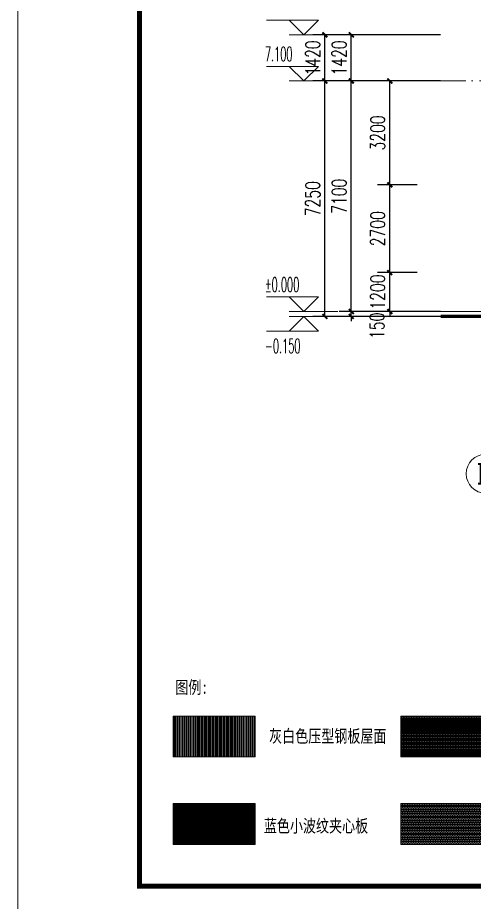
# Model space of a CAD drawing. Header units: inches. Extents: x -3733042 to -3643265, y 623859 to 997713.
# Drawn here: x -3732365 to -3718318, y 638717 to 665958 of the extents above; entities that cross this region are included whole.
import ezdxf

# ---------------------------------------------------------------- set-up
doc = ezdxf.new("R2010")
doc.units = ezdxf.units.IN
doc.header["$LTSCALE"] = 1000
doc.header["$MEASUREMENT"] = 0
doc.linetypes.add('DOTE', pattern=[2.42, 2, -0.2, 0.02, -0.2])
doc.layers.get('0').update_dxf_attribs({"lineweight": 18})
for name, color, linetype, lineweight in [('AXIS', 30, 'Continuous', 18), ('AXIS_TEXT', 7, 'Continuous', 18), ('DIM_ELEV', 3, 'Continuous', 18), ('DOTE', 14, 'DOTE', 18), ('E_LINE', 7, 'Continuous', 18), ('PUB_DIM', 3, 'Continuous', 18), ('PUB_TEXT', 7, 'Continuous', 18), ('PUB_TITLE', 153, 'Continuous', 18), ('SURFACE', 255, 'Continuous', 18), ('填充', 8, 'Continuous', 18)]:
    doc.layers.add(name, color=color, linetype=linetype, lineweight=lineweight)
doc.styles.add('_TCH_AXIS', font='complex.shx', dxfattribs={"bigfont": 'gbcbig.shx'})
doc.styles.add('_TCH_DIM', font='simplex.shx', dxfattribs={"width": 0.7, "bigfont": 'gbcbig.shx'})
doc.styles.add('_TCH_DIM_T3', font='simplex.shx', dxfattribs={"width": 0.705882, "bigfont": 'gbcbig.shx'})
doc.styles.add('COMPLEX', font='complex.shx')
doc.styles.add('HT', font='simhei.ttf', dxfattribs={"width": 0.9})
doc.dimstyles.new('_TCH_ARCH&&150', dxfattribs={"dimtxt": 446.25, "dimasz": 150, "dimexe": 375, "dimexo": 450, "dimgap": 150, "dimtad": 1, "dimdec": 0, "dimzin": 0, "dimdsep": 46, "dimtxsty": '_TCH_DIM_T3', "dimblk": 'ARCHTICK', "dimcen": 0.09, "dimdle": 300, "dimclrt": 7, "dimazin": 2, "dimtfac": 1, "dimtdec": 0, "dimtix": 1, "dimtmove": 2, "dimatfit": 3, "dimfxl": 1, "dimtolj": 1, "dimarcsym": 0})

# ---------------------------------------------------------------- blocks, each defined once
blk = doc.blocks.new('_ArchTick_2')
at = {"color": 0, "linetype": 'ByBlock'}
blk.add_lwpolyline([(-0.5, -0.5, 0.4, 0.4, 0), (0.5, 0.5, 0.4, 0.4, 0)], format="xyseb", dxfattribs=at)
blk = doc.blocks.new('*X257')
at = {"layer": 'PUB_DIM', "color": 0, "lineweight": -2, "transparency": 16777216}
for p, q in [((-3720916, 658110), (-3720916, 658260)), ((-3720076, 658110), (-3721291, 658110)), ((-3720916, 656910), (-3720916, 658110)), ((-3720076, 656910), (-3721291, 656910)), ((-3720916, 656910), (-3720916, 656760))]:
    blk.add_line(p, q, dxfattribs=at)
at = {"layer": 'PUB_DIM', "color": 0, "lineweight": -2, "transparency": 16777216, "xscale": 150, "yscale": 150, "zscale": 150}
for p, rotation in [((-3720916, 658110), 270), ((-3720916, 656910), 90)]:
    blk.add_blockref('_ArchTick_2', p, dxfattribs=dict(at, rotation=rotation))
at = {"layer": 'PUB_DIM', "color": 7, "transparency": 16777216, "insert": (-3721289, 657510), "char_height": 446.2, "width": 1530, "attachment_point": 5, "rotation": 90, "style": '_TCH_DIM_T3'}
blk.add_mtext('1200', dxfattribs=at)
blk = doc.blocks.new('_ARCHTICK')
at = {"color": 0, "linetype": 'ByBlock', "const_width": 0.4}
blk.add_lwpolyline([(-0.5, -0.5), (0.5, 0.5)], dxfattribs=at)
blk = doc.blocks.new('*X258')
at = {"layer": 'PUB_DIM', "color": 0, "lineweight": -2, "transparency": 16777216}
for p, q in [((-3720076, 660810), (-3721291, 660810)), ((-3720916, 658110), (-3720916, 660810)), ((-3720076, 658110), (-3721291, 658110))]:
    blk.add_line(p, q, dxfattribs=at)
at = {"layer": 'PUB_DIM', "color": 0, "lineweight": -2, "transparency": 16777216, "xscale": 150, "yscale": 150, "zscale": 150}
for p, rotation in [((-3720916, 660810), 90), ((-3720916, 658110), 270)]:
    blk.add_blockref('_ArchTick_2', p, dxfattribs=dict(at, rotation=rotation))
at = {"layer": 'PUB_DIM', "color": 7, "transparency": 16777216, "insert": (-3721289, 659460), "char_height": 446.2, "width": 1665, "attachment_point": 5, "rotation": 90, "style": '_TCH_DIM_T3'}
blk.add_mtext('2700', dxfattribs=at)
blk = doc.blocks.new('*X259')
at = {"layer": 'PUB_DIM', "color": 0, "lineweight": -2, "transparency": 16777216}
for p, q in [((-3720076, 664010), (-3721291, 664010)), ((-3720916, 660810), (-3720916, 664010)), ((-3720076, 660810), (-3721291, 660810))]:
    blk.add_line(p, q, dxfattribs=at)
at = {"layer": 'PUB_DIM', "color": 0, "lineweight": -2, "transparency": 16777216, "xscale": 150, "yscale": 150, "zscale": 150}
for p, rotation in [((-3720916, 664010), 90), ((-3720916, 660810), 270)]:
    blk.add_blockref('_ArchTick_2', p, dxfattribs=dict(at, rotation=rotation))
at = {"layer": 'PUB_DIM', "color": 7, "transparency": 16777216, "insert": (-3721289, 662410), "char_height": 446.2, "width": 1620, "attachment_point": 5, "rotation": 90, "style": '_TCH_DIM_T3'}
blk.add_mtext('3200', dxfattribs=at)
blk = doc.blocks.new('*X260')
at = {"layer": 'PUB_DIM', "color": 0, "lineweight": -2, "transparency": 16777216}
for p, q in [((-3719357, 656910), (-3722476, 656910)), ((-3722101, 656910), (-3722101, 657060)), ((-3722101, 656760), (-3722101, 656910)), ((-3719357, 656760), (-3722476, 656760)), ((-3722101, 656760), (-3722101, 656610))]:
    blk.add_line(p, q, dxfattribs=at)
at = {"layer": 'PUB_DIM', "color": 0, "lineweight": -2, "transparency": 16777216, "xscale": 150, "yscale": 150, "zscale": 150}
for p, rotation in [((-3722101, 656910), 270), ((-3722101, 656760), 90)]:
    blk.add_blockref('_ArchTick_2', p, dxfattribs=dict(at, rotation=rotation))
at = {"layer": 'PUB_DIM', "color": 7, "transparency": 16777216, "insert": (-3721311, 656471), "char_height": 446.2, "width": 1035, "attachment_point": 5, "rotation": 90, "style": '_TCH_DIM_T3'}
blk.add_mtext('150', dxfattribs=at)
blk = doc.blocks.new('*X261')
at = {"layer": 'PUB_DIM', "color": 0, "lineweight": -2, "transparency": 16777216}
for p, q in [((-3719357, 664010), (-3722476, 664010)), ((-3722101, 656910), (-3722101, 664010)), ((-3719357, 656910), (-3722476, 656910))]:
    blk.add_line(p, q, dxfattribs=at)
at = {"layer": 'PUB_DIM', "color": 0, "lineweight": -2, "transparency": 16777216, "xscale": 150, "yscale": 150, "zscale": 150}
for p, rotation in [((-3722101, 664010), 90), ((-3722101, 656910), 270)]:
    blk.add_blockref('_ArchTick_2', p, dxfattribs=dict(at, rotation=rotation))
at = {"layer": 'PUB_DIM', "color": 7, "transparency": 16777216, "insert": (-3722474, 660460), "char_height": 446.2, "width": 1530, "attachment_point": 5, "rotation": 90, "style": '_TCH_DIM_T3'}
blk.add_mtext('7100', dxfattribs=at)
blk = doc.blocks.new('*X262')
at = {"layer": 'PUB_DIM', "color": 0, "lineweight": -2, "transparency": 16777216}
for p, q in [((-3719357, 665430), (-3722476, 665430)), ((-3722101, 664010), (-3722101, 665430)), ((-3719357, 664010), (-3722476, 664010))]:
    blk.add_line(p, q, dxfattribs=at)
at = {"layer": 'PUB_DIM', "color": 0, "lineweight": -2, "transparency": 16777216, "xscale": 150, "yscale": 150, "zscale": 150}
for p, rotation in [((-3722101, 665430), 90), ((-3722101, 664010), 270)]:
    blk.add_blockref('_ArchTick_2', p, dxfattribs=dict(at, rotation=rotation))
at = {"layer": 'PUB_DIM', "color": 7, "transparency": 16777216, "insert": (-3722474, 664720), "char_height": 446.2, "width": 1530, "attachment_point": 5, "rotation": 90, "style": '_TCH_DIM_T3'}
blk.add_mtext('1420', dxfattribs=at)
blk = doc.blocks.new('*X263')
at = {"layer": 'PUB_DIM', "color": 0, "lineweight": -2, "transparency": 16777216}
for p, q in [((-3719357, 665430), (-3723289, 665430)), ((-3722914, 664010), (-3722914, 665430)), ((-3719357, 664010), (-3723289, 664010))]:
    blk.add_line(p, q, dxfattribs=at)
at = {"layer": 'PUB_DIM', "color": 0, "lineweight": -2, "transparency": 16777216, "xscale": 150, "yscale": 150, "zscale": 150}
for p, rotation in [((-3722914, 665430), 90), ((-3722914, 664010), 270)]:
    blk.add_blockref('_ArchTick_2', p, dxfattribs=dict(at, rotation=rotation))
at = {"layer": 'PUB_DIM', "color": 7, "transparency": 16777216, "insert": (-3723287, 664720), "char_height": 446.2, "width": 1530, "attachment_point": 5, "rotation": 90, "style": '_TCH_DIM_T3'}
blk.add_mtext('1420', dxfattribs=at)
blk = doc.blocks.new('*X264')
at = {"layer": 'PUB_DIM', "color": 0, "lineweight": -2, "transparency": 16777216}
for p, q in [((-3719357, 664010), (-3723289, 664010)), ((-3722914, 656760), (-3722914, 664010)), ((-3719357, 656760), (-3723289, 656760))]:
    blk.add_line(p, q, dxfattribs=at)
at = {"layer": 'PUB_DIM', "color": 0, "lineweight": -2, "transparency": 16777216, "xscale": 150, "yscale": 150, "zscale": 150}
for p, rotation in [((-3722914, 664010), 90), ((-3722914, 656760), 270)]:
    blk.add_blockref('_ArchTick_2', p, dxfattribs=dict(at, rotation=rotation))
at = {"layer": 'PUB_DIM', "color": 7, "transparency": 16777216, "insert": (-3723287, 660385), "char_height": 446.2, "width": 1620, "attachment_point": 5, "rotation": 90, "style": '_TCH_DIM_T3'}
blk.add_mtext('7250', dxfattribs=at)
blk = doc.blocks.new('_AXISO')
blk.add_circle((0, 0), 0.5)
at = {"layer": 'AXIS_TEXT', "style": 'COMPLEX', "width": 1.04167}
blk.add_attdef('A', (-0.25, -0.28), '', height=0.56, dxfattribs=at)

msp = doc.modelspace()

# ---------------------------------------------------------------- hatches: boundary and pattern name
at = {"layer": '填充'}
h = msp.add_hatch(dxfattribs=at)
h.set_pattern_fill('ANSI32', color=256, scale=150, angle=45, style=0)
h.paths.add_polyline_path([(-3725057.2, 643191.8), (-3725057.2, 644451.8), (-3727577.2, 644451.8), (-3727577.2, 643191.8)], flags=0)
h = msp.add_hatch(dxfattribs=at)
h.set_pattern_fill('ANSI33', color=256, scale=200, angle=45, style=0)
h.paths.add_polyline_path([(-3718062.8, 643191.8), (-3718062.8, 644451.8), (-3720582.8, 644451.8), (-3720582.8, 643191.8)], flags=0)
h = msp.add_hatch(dxfattribs=at)
h.set_pattern_fill('LINE', color=256, scale=200, angle=90, style=0)
h.paths.add_polyline_path([(-3725057.2, 640496.3), (-3725057.2, 641756.3), (-3727577.2, 641756.3), (-3727577.2, 640496.3)], flags=0)
h = msp.add_hatch(dxfattribs=at)
h.set_pattern_fill('BRICK', color=256, scale=150, style=0)
h.paths.add_polyline_path([(-3718062.8, 640496.3), (-3718062.8, 641756.3), (-3720582.8, 641756.3), (-3720582.8, 640496.3)], flags=0)

# ---------------------------------------------------------------- linework, layer by layer
at = {"layer": 'DIM_ELEV'}
for p, q in [((-3723111.2, 665879.7), (-3724715, 665879.7)), ((-3723561.2, 665429.7), (-3724011.2, 665879.7)), ((-3723561.2, 665429.7), (-3723111.2, 665879.7)), ((-3722511.2, 665429.7), (-3724011.2, 665429.7)), ((-3723111.2, 664459.7), (-3724715, 664459.7)), ((-3723561.2, 664009.7), (-3724011.2, 664459.7)), ((-3723561.2, 664009.7), (-3723111.2, 664459.7)), ((-3722511.2, 664009.7), (-3724011.2, 664009.7)), ((-3723111.2, 657359.7), (-3724715, 657359.7)), ((-3723561.2, 656909.7), (-3724011.2, 657359.7)), ((-3723561.2, 656909.7), (-3723111.2, 657359.7)), ((-3722511.2, 656909.7), (-3724011.2, 656909.7)), ((-3723561.2, 656759.7), (-3724011.2, 656309.7)), ((-3722511.2, 656759.7), (-3724011.2, 656759.7)), ((-3723561.2, 656759.7), (-3723111.2, 656309.7)), ((-3723111.2, 656309.7), (-3724715, 656309.7))]:
    msp.add_line(p, q, dxfattribs=at)
at = {"layer": 'DOTE'}
for p, q in [((-3722998.6, 664009.7), (-3666206.6, 664009.7)), ((-3722422, 656909.7), (-3662947.9, 656909.7))]:
    msp.add_line(p, q, dxfattribs=at)
at = {"layer": 'E_LINE'}
for points in [[(-3725057.2, 644451.8), (-3725057.2, 643191.8), (-3727577.2, 643191.8), (-3727577.2, 644451.8)], [(-3718062.8, 644451.8), (-3718062.8, 643191.8), (-3720582.8, 643191.8), (-3720582.8, 644451.8)], [(-3725057.2, 641756.3), (-3725057.2, 640496.3), (-3727577.2, 640496.3), (-3727577.2, 641756.3)], [(-3718062.8, 641756.3), (-3718062.8, 640496.3), (-3720582.8, 640496.3), (-3720582.8, 641756.3)]]:
    msp.add_lwpolyline(points, close=True, dxfattribs=at)
at = {"layer": 'PUB_TITLE'}
msp.add_lwpolyline([(-3643264.6, 637712.6), (-3643264.6, 700712.6), (-3732364.6, 700712.6), (-3732364.6, 637712.6)], close=True, dxfattribs=at)
msp.add_lwpolyline([(-3644764.6, 639212.6, 150, 150, 0), (-3644764.6, 699212.6, 150, 150, 0), (-3728614.6, 699212.6, 150, 150, 0), (-3728614.6, 639212.6, 150, 150, 0)], format="xyseb", close=True, dxfattribs=at)
msp.add_lwpolyline([(-3644764.6, 639212.6, 150, 150, 0), (-3644764.6, 699212.6, 150, 150, 0), (-3728614.6, 699212.6, 150, 150, 0), (-3728614.6, 639212.6, 150, 150, 0)], format="xyseb", close=True, dxfattribs=at)
at = {"layer": 'SURFACE'}
msp.add_line((-3722422, 656759.7), (-3662947.9, 656759.7), dxfattribs=at)
msp.add_lwpolyline([(-3719356.6, 656759.7, 100, 100, 0), (-3664747.6, 656759.7, 100, 100, 0)], format="xyseb", dxfattribs=at)
msp.add_lwpolyline([(-3724011.2, 656759.7), (-3723911.2, 656759.7), (-3723811.2, 656759.7)], dxfattribs=at)

# ---------------------------------------------------------------- block references
at = {"layer": 'AXIS'}
ref = msp.add_blockref('_AXISO', (-3717965.9, 651914.2), dxfattribs=dict(at, xscale=1200, yscale=1200, zscale=1200))
ref.add_attrib('A', 'H', (-3718255.6, 651610.1), dxfattribs={"layer": 'AXIS_TEXT', "height": 608.3, "style": '_TCH_AXIS'})

# ---------------------------------------------------------------- texts
at = {"layer": 'PUB_TEXT'}
for s, height, style, width, p in [('7.100', 446.25, '_TCH_DIM', 0.494118, (-3724760, 664617.2)), ('%%P0.000', 446.25, '_TCH_DIM', 0.494118, (-3724760, 657517.2)), ('-0.150', 446.25, '_TCH_DIM', 0.494118, (-3724760, 655627.2)), ('图例:', 392.09, 'HT', 0.75, (-3727514.9, 645140.2)), ('灰白色压型钢板屋面', 392.09, 'HT', 0.75, (-3724628.7, 643639.5)), ('蓝色小波纹夹心板', 392.09, 'HT', 0.75, (-3724792, 640874.2))]:
    msp.add_text(s, height=height, dxfattribs=dict(at, style=style, width=width)).set_placement(p)

# ---------------------------------------------------------------- dimensions: what is measured, and where the dimension line sits
at = {"layer": 'PUB_DIM'}
for base, p1, p2, picture, middle in [((-3722914.1, 665429.7), (-3718906.6, 664009.7), (-3718906.6, 665429.7), '*X263', (-3723287.2, 664719.7)), ((-3722100.9, 665429.7), (-3718906.6, 664009.7), (-3718906.6, 665429.7), '*X262', (-3722474, 664719.7)), ((-3722914.1, 664009.7), (-3718906.6, 656759.7), (-3718906.6, 664009.7), '*X264', (-3723287.2, 660384.7)), ((-3722100.9, 664009.7), (-3718906.6, 656909.7), (-3718906.6, 664009.7), '*X261', (-3722474, 660459.7)), ((-3720916.2, 664009.7), (-3719625.9, 660809.7), (-3719625.9, 664009.7), '*X259', (-3721289.4, 662409.7)), ((-3720916.2, 660809.7), (-3719625.9, 658109.7), (-3719625.9, 660809.7), '*X258', (-3721289.4, 659459.7)), ((-3720916.2, 658109.7), (-3719625.9, 656909.7), (-3719625.9, 658109.7), '*X257', (-3721289.4, 657509.7))]:
    dim = msp.add_linear_dim(base=base, p1=p1, p2=p2, angle=90, dimstyle='_TCH_ARCH&&150', override={"dimsah": 1, "dimtzin": 0}, dxfattribs=at)
    dim.commit()
    dim.dimension.update_dxf_attribs({"geometry": picture, "text_midpoint": middle})
dim = msp.add_linear_dim(base=(-3722100.9, 656909.7), p1=(-3718906.6, 656759.7), p2=(-3718906.6, 656909.7), angle=90, dimstyle='_TCH_ARCH&&150', override={"dimsah": 1, "dimtzin": 0}, dxfattribs=at)
dim.commit()
dim.dimension.update_dxf_attribs({"geometry": '*X260', "text_midpoint": (-3721311.1, 656470.7), "dimtype": 160})

doc.saveas('drawing.dxf')
